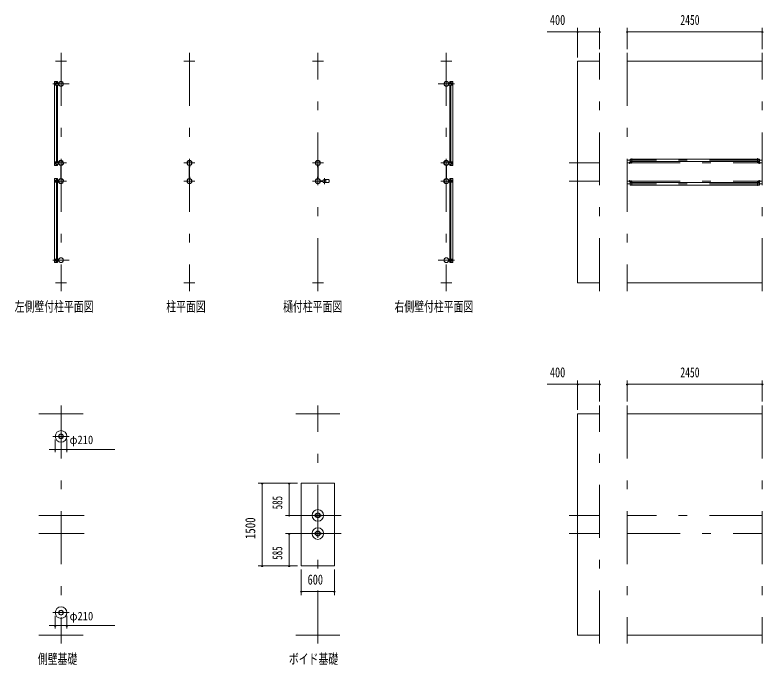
# Model space of a CAD drawing. Units: millimetres, scale not verified. Extents: x -34087 to 34090, y -14699 to 14701.
# Drawn here: x -34087 to -20517, y -11327 to 468 of the extents above; entities that cross this region are included whole.
import ezdxf
from ezdxf.enums import TextEntityAlignment as Align

# ---------------------------------------------------------------- set-up
doc = ezdxf.new("R2010")
doc.units = ezdxf.units.MM
doc.header["$LTSCALE"] = 80
doc.linetypes.add('USER3', pattern=[24, 12, -5, 2, -5])
for name, color, linetype, lineweight in [('0-2_1-07BOLD', 7, 'Continuous', 18), ('0-3_1-27CENTER', 3, 'USER3', 18), ('0-5_1-57DIM', 3, 'Continuous', 18)]:
    doc.layers.add(name, color=color, linetype=linetype, lineweight=lineweight)
doc.styles.add('ＭＳ ゴシック', font='')
doc.styles.get('ＭＳ ゴシック').set_extended_font_data('MS Gothic')

msp = doc.modelspace()

# ---------------------------------------------------------------- linework, layer by layer
at = {"layer": '0-2_1-07BOLD'}
for p, q in [((-33352.13, -371.65), (-33152.13, -371.65)), ((-31022.4, -371.65), (-30822.41, -371.65)), ((-28492.67, -371.65), (-28692.67, -371.65)), ((-26362.94, -371.65), (-26162.94, -371.65)), ((-23481.49, -371.65), (-23881.49, -371.65)), ((-20531.49, -371.65), (-22981.49, -371.65)), ((-33362.18, -767.66), (-33362.18, -797.66)), ((-33355.67, -774.15), (-33355.67, -777.85)), ((-33355.67, -791.16), (-33355.67, -787.46)), ((-33347.67, -777.85), (-33347.67, -774.15)), ((-33347.67, -787.46), (-33347.67, -791.16)), ((-33331.68, -762.65), (-33331.68, -737.66)), ((-33331.68, -2196.65), (-33331.68, -802.66)), ((-33314.07, -737.66), (-33314.07, -762.65)), ((-33314.07, -802.66), (-33314.07, -2196.65)), ((-26200.97, -737.66), (-26200.97, -762.65)), ((-26200.97, -737.66), (-26143.37, -737.66)), ((-26200.97, -802.66), (-26200.97, -2196.65)), ((-26183.37, -762.65), (-26183.37, -737.66)), ((-26183.37, -2196.65), (-26183.37, -802.66)), ((-26167.37, -777.85), (-26167.37, -774.15)), ((-26167.37, -787.46), (-26167.37, -791.16)), ((-26159.37, -774.15), (-26159.37, -777.85)), ((-26159.37, -791.16), (-26159.37, -787.46)), ((-26152.87, -767.66), (-26152.87, -797.66)), ((-22900.14, -2146.15), (-22928.99, -2146.15)), ((-22900.14, -2135.65), (-22900.14, -2201.45)), ((-20616.04, -2146.15), (-22896.94, -2146.15)), ((-33362.18, -2201.66), (-33362.18, -2231.65)), ((-33357.18, -2236.66), (-33296.67, -2236.66)), ((-33355.67, -2211.85), (-33355.67, -2208.15)), ((-33355.67, -2221.46), (-33355.67, -2225.15)), ((-33347.67, -2208.15), (-33347.67, -2211.85)), ((-33347.67, -2225.15), (-33347.67, -2221.46)), ((-33331.68, -2236.66), (-33331.68, -2261.65)), ((-33255.12, -2502.2), (-33255.12, -2261.1)), ((-33249.12, -2261.1), (-33249.12, -2502.2)), ((-30925.39, -2261.1), (-30925.39, -2502.2)), ((-30919.39, -2502.2), (-30919.39, -2261.1)), ((-28595.69, -2502.2), (-28595.69, -2261.1)), ((-28589.69, -2261.1), (-28589.69, -2502.2)), ((-26265.92, -2261.1), (-26265.92, -2502.2)), ((-26259.92, -2502.2), (-26259.92, -2261.1)), ((-26218.37, -2236.66), (-26157.87, -2236.66)), ((-26183.37, -2236.66), (-26183.37, -2261.65)), ((-26167.37, -2208.15), (-26167.37, -2211.85)), ((-26167.37, -2225.15), (-26167.37, -2221.46)), ((-26159.37, -2211.85), (-26159.37, -2208.15)), ((-26159.37, -2221.46), (-26159.37, -2225.15)), ((-26152.87, -2231.65), (-26152.87, -2201.66)), ((-22902.14, -2203.45), (-22931.74, -2203.45)), ((-22931.74, -2206.65), (-22902.14, -2206.65)), ((-22896.94, -2188.85), (-20616.04, -2188.85)), ((-20610.84, -2203.45), (-20581.24, -2203.45)), ((-20581.24, -2206.65), (-20610.84, -2206.65)), ((-20576.04, -2208.65), (-20576.04, -2228.65)), ((-33362.18, -2531.65), (-33362.18, -2561.65)), ((-33357.18, -2566.65), (-33296.68, -2566.65)), ((-33355.68, -2541.84), (-33355.68, -2538.15)), ((-33355.68, -2551.45), (-33355.68, -2555.15)), ((-33347.68, -2538.15), (-33347.68, -2541.84)), ((-33347.68, -2555.15), (-33347.68, -2551.45)), ((-33331.68, -2501.65), (-33331.68, -2526.65)), ((-33331.68, -3960.65), (-33331.68, -2566.65)), ((-33314.08, -2526.65), (-33314.08, -2501.65)), ((-33314.08, -2566.65), (-33314.08, -3960.65)), ((-28548.23, -2543.65), (-28502.02, -2543.65)), ((-28502.02, -2549.65), (-28548.23, -2549.65)), ((-28503.41, -2542.05), (-28546.76, -2542.05)), ((-28546.76, -2551.25), (-28503.41, -2551.25)), ((-28397.58, -2519.15), (-28465.16, -2519.15)), ((-28465.16, -2574.15), (-28397.58, -2574.15)), ((-26157.89, -2566.65), (-26218.39, -2566.65)), ((-26200.99, -2526.65), (-26200.99, -2501.65)), ((-26200.99, -2566.65), (-26200.99, -3960.65)), ((-26183.39, -2501.65), (-26183.39, -2526.65)), ((-26183.39, -3960.65), (-26183.39, -2566.65)), ((-26167.39, -2538.15), (-26167.39, -2541.84)), ((-26167.39, -2555.15), (-26167.39, -2551.45)), ((-26159.39, -2541.84), (-26159.39, -2538.15)), ((-26159.39, -2551.45), (-26159.39, -2555.15)), ((-26152.89, -2531.65), (-26152.89, -2561.65)), ((-22936.93, -2554.65), (-22936.93, -2534.65)), ((-22931.74, -2556.65), (-22902.14, -2556.65)), ((-22902.14, -2559.85), (-22931.74, -2559.85)), ((-22928.99, -2574.45), (-22900.14, -2574.45)), ((-22896.94, -2574.45), (-20616.04, -2574.45)), ((-20581.24, -2556.65), (-20610.84, -2556.65)), ((-20610.84, -2559.85), (-20581.24, -2559.85)), ((-20616.04, -2617.15), (-22896.94, -2617.15)), ((-33362.18, -3965.65), (-33362.18, -3995.65)), ((-33357.18, -4000.65), (-33296.68, -4000.65)), ((-33355.68, -3975.84), (-33355.68, -3972.15)), ((-33355.68, -3985.45), (-33355.68, -3989.15)), ((-33347.68, -3972.15), (-33347.68, -3975.84)), ((-33347.68, -3989.15), (-33347.68, -3985.45)), ((-33331.68, -4000.65), (-33331.68, -4025.65)), ((-26218.39, -4000.65), (-26157.89, -4000.65)), ((-26183.39, -4000.65), (-26183.39, -4025.65)), ((-26167.39, -3972.15), (-26167.39, -3975.84)), ((-26167.39, -3989.15), (-26167.39, -3985.45)), ((-26159.39, -3975.84), (-26159.39, -3972.15)), ((-26159.39, -3985.45), (-26159.39, -3989.15)), ((-26152.89, -3995.65), (-26152.89, -3965.65)), ((-33352.13, -4391.65), (-33152.13, -4391.65)), ((-30822.41, -4391.65), (-31022.4, -4391.65)), ((-28692.67, -4391.65), (-28492.67, -4391.65)), ((-26162.94, -4391.65), (-26362.94, -4391.65)), ((-22981.49, -4391.65), (-20531.49, -4391.65)), ((-33652.13, -6766.65), (-32852.13, -6766.65)), ((-28992.67, -6766.65), (-28192.67, -6766.65)), ((-20531.49, -6766.66), (-22981.49, -6766.66)), ((-28636.75, -8618.15), (-28657.67, -8618.15)), ((-28632.49, -8605.15), (-28552.85, -8605.15)), ((-28552.85, -8618.15), (-28632.49, -8618.15)), ((-28636.75, -8948.15), (-28657.67, -8948.15)), ((-28632.49, -8935.15), (-28552.85, -8935.15)), ((-28552.85, -8948.15), (-28632.49, -8948.15)), ((-32852.13, -10786.65), (-33652.13, -10786.65)), ((-28192.67, -10786.65), (-28992.67, -10786.65)), ((-22981.49, -10786.65), (-20531.49, -10786.65))]:
    msp.add_line(p, q, dxfattribs=at)
for points in [[(-23881.49, -371.65), (-23881.49, -4391.65), (-23481.49, -4391.65)], [(-33314.07, -737.66), (-33371.68, -737.66), (-33371.68, -2261.65), (-33314.07, -2261.65), (-33314.07, -2236.66)], [(-33357.18, -802.66), (-33296.67, -802.66), (-33296.67, -762.65), (-33357.18, -762.65)], [(-26157.87, -802.66), (-26218.37, -802.66), (-26218.37, -762.65), (-26157.87, -762.65)], [(-26143.37, -737.66), (-26143.37, -2261.65), (-26200.97, -2261.65), (-26200.97, -2236.66)], [(-22928.99, -2146.15), (-22928.99, -2188.85), (-22900.14, -2188.85)], [(-22896.94, -2201.45), (-22896.94, -2135.65), (-22900.14, -2135.65)], [(-20612.84, -2201.45), (-20612.84, -2135.65), (-20616.04, -2135.65), (-20616.04, -2201.45)], [(-20612.84, -2188.85), (-20583.99, -2188.85), (-20583.99, -2146.15), (-20612.84, -2146.15)], [(-33296.67, -2236.66), (-33296.67, -2196.65), (-33357.18, -2196.65)], [(-33256.72, -2262.57), (-33256.72, -2291.65), (-33255.12, -2291.65)], [(-33249.12, -2291.65), (-33247.52, -2291.65), (-33247.52, -2262.57)], [(-30925.39, -2291.65), (-30926.99, -2291.65), (-30926.99, -2262.57)], [(-30917.79, -2262.57), (-30917.79, -2291.65), (-30919.39, -2291.65)], [(-28597.29, -2262.57), (-28597.29, -2291.65), (-28595.69, -2291.65)], [(-28589.69, -2291.65), (-28588.08, -2291.65), (-28588.08, -2262.57)], [(-26265.92, -2291.65), (-26267.53, -2291.65), (-26267.53, -2262.57)], [(-26258.32, -2262.57), (-26258.32, -2291.65), (-26259.92, -2291.65)], [(-26157.87, -2196.65), (-26218.37, -2196.65), (-26218.37, -2236.66)], [(-22933.74, -2208.65), (-22933.74, -2228.65), (-22936.93, -2228.65), (-22936.93, -2208.65)], [(-20576.04, -2228.65), (-20579.24, -2228.65), (-20579.24, -2208.65)], [(-33314.08, -2501.65), (-33371.68, -2501.65), (-33371.68, -4025.65), (-33314.08, -4025.65), (-33314.08, -4000.65)], [(-33296.68, -2566.65), (-33296.68, -2526.65), (-33357.18, -2526.65)], [(-33255.12, -2471.65), (-33256.72, -2471.65), (-33256.72, -2500.73)], [(-33247.52, -2500.73), (-33247.52, -2471.65), (-33249.12, -2471.65)], [(-30926.99, -2500.73), (-30926.99, -2471.65), (-30925.39, -2471.65)], [(-30919.39, -2471.65), (-30917.79, -2471.65), (-30917.79, -2500.73)], [(-28595.69, -2471.65), (-28597.29, -2471.65), (-28597.29, -2500.73)], [(-28588.08, -2500.73), (-28588.08, -2471.65), (-28589.69, -2471.65)], [(-26267.53, -2500.73), (-26267.53, -2471.65), (-26265.92, -2471.65)], [(-26259.92, -2471.65), (-26258.32, -2471.65), (-26258.32, -2500.73)], [(-26218.39, -2566.65), (-26218.39, -2526.65), (-26157.89, -2526.65)], [(-26200.99, -2501.65), (-26143.39, -2501.65), (-26143.39, -4025.65), (-26200.99, -4025.65), (-26200.99, -4000.65)], [(-22936.93, -2534.65), (-22933.74, -2534.65), (-22933.74, -2554.65)], [(-22900.14, -2617.15), (-22928.99, -2617.15), (-22928.99, -2574.45)], [(-22900.14, -2561.85), (-22900.14, -2627.65), (-22896.94, -2627.65), (-22896.94, -2561.85)], [(-20616.04, -2561.85), (-20616.04, -2627.65), (-20612.84, -2627.65), (-20612.84, -2561.85)], [(-20612.84, -2574.45), (-20583.99, -2574.45), (-20583.99, -2617.15), (-20612.84, -2617.15)], [(-20579.24, -2554.65), (-20579.24, -2534.65), (-20576.04, -2534.65), (-20576.04, -2554.65)], [(-33296.68, -4000.65), (-33296.68, -3960.65), (-33357.18, -3960.65)], [(-26157.89, -3960.65), (-26218.39, -3960.65), (-26218.39, -4000.65)], [(-23481.49, -6766.66), (-23881.49, -6766.66), (-23881.49, -10786.65), (-23481.49, -10786.65)], [(-28657.67, -8618.15), (-28657.67, -8605.15), (-28636.75, -8605.15)], [(-28548.6, -8605.15), (-28527.67, -8605.15), (-28527.67, -8618.15), (-28548.6, -8618.15)], [(-28657.67, -8948.15), (-28657.67, -8935.15), (-28636.75, -8935.15)], [(-28548.6, -8935.15), (-28527.67, -8935.15), (-28527.67, -8948.15), (-28548.6, -8948.15)]]:
    msp.add_lwpolyline(points, dxfattribs=at)
for points in [[(-33354.56, -787.65), (-33348.79, -787.65), (-33345.9, -782.66), (-33348.79, -777.65), (-33354.56, -777.65), (-33357.45, -782.66)], [(-26160.49, -787.65), (-26166.26, -787.65), (-26169.15, -782.66), (-26166.26, -777.65), (-26160.49, -777.65), (-26157.6, -782.66)], [(-33348.79, -2221.65), (-33345.9, -2216.65), (-33348.79, -2211.65), (-33354.56, -2211.65), (-33357.45, -2216.65), (-33354.56, -2221.65)], [(-26166.26, -2221.65), (-26160.49, -2221.65), (-26157.6, -2216.65), (-26160.49, -2211.65), (-26166.26, -2211.65), (-26169.15, -2216.65)], [(-33348.79, -2541.65), (-33345.91, -2546.65), (-33348.79, -2551.65), (-33354.57, -2551.65), (-33357.45, -2546.65), (-33354.56, -2541.65)], [(-26166.27, -2541.65), (-26169.17, -2546.65), (-26166.27, -2551.65), (-26160.51, -2551.65), (-26157.62, -2546.65), (-26160.51, -2541.65)], [(-33348.79, -3985.65), (-33345.91, -3980.65), (-33348.79, -3975.65), (-33354.57, -3975.65), (-33357.45, -3980.65), (-33354.56, -3985.65)], [(-26166.27, -3985.65), (-26160.51, -3985.65), (-26157.62, -3980.65), (-26160.51, -3975.65), (-26166.27, -3975.65), (-26169.17, -3980.65)], [(-28892.67, -9526.65), (-28892.67, -8026.65), (-28292.67, -8026.65), (-28292.67, -9526.65)]]:
    msp.add_lwpolyline(points, close=True, dxfattribs=at)
for centre, radius in [((-33351.67, -782.66), 6.25), ((-33351.67, -782.66), 4.9), ((-33252.12, -782.65), 44.55), ((-33252.12, -782.65), 40.35), ((-26262.92, -782.65), 44.55), ((-26262.92, -782.65), 40.35), ((-26163.37, -782.66), 6.25), ((-26163.37, -782.66), 4.9), ((-33252.12, -2168.25), 2.25), ((-30922.4, -2168.25), 2.25), ((-28592.68, -2168.25), 2.25), ((-26262.93, -2168.25), 2.25), ((-33351.67, -2216.65), 6.25), ((-33351.67, -2216.65), 4.9), ((-33252.12, -2216.65), 44.55), ((-33252.12, -2216.65), 40.35), ((-30922.4, -2216.65), 44.55), ((-30922.4, -2216.65), 40.35), ((-28592.68, -2216.65), 44.55), ((-28592.68, -2216.65), 40.35), ((-26262.93, -2216.65), 44.55), ((-26262.93, -2216.65), 40.35), ((-26163.37, -2216.65), 6.25), ((-26163.37, -2216.65), 4.9), ((-33351.68, -2546.65), 6.25), ((-33351.68, -2546.65), 4.9), ((-33252.12, -2546.65), 44.55), ((-33252.12, -2546.65), 40.35), ((-30922.4, -2546.65), 44.55), ((-30922.4, -2546.65), 40.35), ((-28592.68, -2546.65), 46.15), ((-28592.68, -2546.65), 44.55), ((-28592.68, -2546.65), 40.35), ((-28474.68, -2546.65), 27.5), ((-28443.33, -2546.65), 2.25), ((-26262.93, -2546.65), 44.55), ((-26262.93, -2546.65), 40.35), ((-26163.39, -2546.65), 6.25), ((-26163.39, -2546.65), 4.9), ((-33252.12, -2595.05), 2.25), ((-30922.4, -2595.05), 2.25), ((-28592.68, -2595.05), 2.25), ((-26262.93, -2595.05), 2.25), ((-33351.68, -3980.65), 6.25), ((-33351.68, -3980.65), 4.9), ((-33252.13, -3980.65), 44.55), ((-33252.13, -3980.65), 40.35), ((-26262.94, -3980.65), 44.55), ((-26262.94, -3980.65), 40.35), ((-26163.39, -3980.65), 6.25), ((-26163.39, -3980.65), 4.9), ((-33252.13, -7177.65), 105), ((-33252.13, -7177.65), 44.55), ((-33252.13, -7177.65), 40.35), ((-28592.67, -8611.65), 105), ((-28592.67, -8611.65), 44.55), ((-28592.67, -8611.65), 40.35), ((-28592.67, -8941.65), 105), ((-28592.67, -8941.65), 44.55), ((-28592.67, -8941.65), 40.35), ((-33252.13, -10375.65), 105), ((-33252.13, -10375.65), 44.55), ((-33252.13, -10375.65), 40.35)]:
    msp.add_circle(centre, radius, dxfattribs=at)
for centre, radius, start, end in [((-33357.18, -767.66), 5, 90, 180), ((-33357.18, -797.66), 5, 180, 270), ((-33351.67, -774.15), 4, 0, 180), ((-33351.67, -791.16), 4, 180, 0), ((-26163.37, -774.15), 4, 0, 180), ((-26163.37, -791.16), 4, 180, 0), ((-26157.87, -767.66), 5, 0, 90), ((-26157.87, -797.66), 5, 270, 0), ((-33252.12, -2216.65), 46.15, 93.78961, 264.28209), ((-33252.12, -2168.25), 3.85, 322.09525, 270.00276), ((-33252.12, -2216.65), 46.15, 275.72758, 90.00154), ((-30922.4, -2216.65), 46.15, 93.78961, 264.28209), ((-30922.4, -2168.25), 3.85, 322.09525, 270.00276), ((-30922.4, -2216.65), 46.15, 275.72758, 90.00154), ((-28592.68, -2216.65), 46.15, 89.99846, 264.27242), ((-28592.68, -2168.25), 3.85, 269.99724, 217.90475), ((-28592.68, -2216.65), 46.15, 275.71791, 86.21039), ((-26262.93, -2216.65), 46.15, 93.78961, 264.28209), ((-26262.93, -2168.25), 3.85, 322.09525, 270.00276), ((-26262.93, -2216.65), 46.15, 275.72758, 90.00154), ((-33357.18, -2201.66), 5, 90, 180), ((-33357.18, -2231.65), 5, 180, 270), ((-33351.67, -2208.15), 4, 0, 180), ((-33351.67, -2225.15), 4, 180, 0), ((-26163.37, -2208.15), 4, 0, 180), ((-26163.37, -2225.15), 4, 180, 0), ((-26157.87, -2201.66), 5, 0, 90), ((-26157.87, -2231.65), 5, 270, 0), ((-22931.74, -2208.65), 5.2, 90, 180), ((-22931.74, -2208.65), 2, 90, 180), ((-22902.14, -2201.45), 2, 270, 0), ((-22902.14, -2201.45), 5.2, 270, 0), ((-20610.84, -2201.45), 5.2, 180, 270), ((-20610.84, -2201.45), 2, 180, 270), ((-20581.24, -2208.65), 5.2, 0, 90), ((-20581.24, -2208.65), 2, 0, 90), ((-33357.18, -2531.65), 5, 90, 180), ((-33357.18, -2561.65), 5, 180, 270), ((-33351.68, -2538.15), 4, 0, 180), ((-33351.68, -2555.15), 4, 180, 0), ((-33252.12, -2546.65), 46.15, 95.71837, 266.21085), ((-33252.12, -2546.65), 46.15, 269.99892, 84.27287), ((-30922.4, -2546.65), 46.15, 95.71837, 266.21085), ((-30922.4, -2546.65), 46.15, 269.99892, 84.27287), ((-28474.68, -2546.65), 29.1, 0, 170.90512), ((-28474.68, -2546.65), 29.1, 189.09599, 354.06984), ((-28492.08, -2546.65), 44.9, 19.58864, 37.76454), ((-28492.08, -2546.65), 44.9, 322.23546, 340.41136), ((-28443.33, -2546.65), 3.85, 180, 128.65778), ((-28433.07, -2546.65), 44.9, 322.23546, 37.76454), ((-26262.93, -2546.65), 46.15, 95.71837, 266.21085), ((-26262.93, -2546.65), 46.15, 269.99892, 84.27287), ((-26163.39, -2538.15), 4, 0, 180), ((-26163.39, -2555.15), 4, 180, 0), ((-26157.89, -2531.65), 5, 0, 90), ((-26157.89, -2561.65), 5, 270, 0), ((-22931.74, -2554.65), 5.2, 180, 270), ((-22931.74, -2554.65), 2, 180, 270), ((-22902.14, -2561.85), 5.2, 0, 90), ((-22902.14, -2561.85), 2, 0, 90), ((-20610.84, -2561.85), 5.2, 90, 180), ((-20610.84, -2561.85), 2, 90, 180), ((-20581.24, -2554.65), 2, 270, 0), ((-20581.24, -2554.65), 5.2, 270, 0), ((-33252.12, -2595.05), 3.85, 90, 37.90752), ((-30922.4, -2595.05), 3.85, 90, 37.90752), ((-28592.68, -2595.05), 3.85, 142.09248, 90), ((-26262.93, -2595.05), 3.85, 90, 37.90752), ((-33357.18, -3965.65), 5, 90, 180), ((-33357.18, -3995.65), 5, 180, 270), ((-33351.68, -3972.15), 4, 0, 180), ((-33351.68, -3989.15), 4, 180, 0), ((-26163.39, -3972.15), 4, 0, 180), ((-26163.39, -3989.15), 4, 180, 0), ((-26157.89, -3965.65), 5, 0, 90), ((-26157.89, -3995.65), 5, 270, 0)]:
    msp.add_arc(centre, radius, start, end, dxfattribs=at)
at = {"layer": '0-3_1-27CENTER'}
for p, q in [((-33252.12, -221.65), (-33252.12, -4541.65)), ((-30922.4, -221.65), (-30922.4, -4541.65)), ((-28592.67, -4541.65), (-28592.67, -221.65)), ((-26262.94, -221.65), (-26262.94, -4541.65)), ((-23481.49, -4541.65), (-23481.49, -221.65)), ((-22981.49, -221.65), (-22981.49, -4541.65)), ((-20531.49, -4541.65), (-20531.49, -221.65)), ((-33102.12, -782.65), (-33402.12, -782.65)), ((-33351.67, -765.16), (-33351.67, -800.15)), ((-26412.93, -782.65), (-26112.92, -782.65)), ((-26163.37, -765.16), (-26163.37, -800.15)), ((-20531.49, -2167.5), (-22981.49, -2167.5)), ((-33352.13, -2216.65), (-33152.13, -2216.65)), ((-33351.67, -2234.15), (-33351.67, -2199.15)), ((-30822.41, -2216.65), (-31022.4, -2216.65)), ((-28692.67, -2216.65), (-28492.67, -2216.65)), ((-26162.93, -2216.65), (-26362.94, -2216.65)), ((-26163.37, -2234.15), (-26163.37, -2199.15)), ((-23481.49, -2216.65), (-24031.48, -2216.65)), ((-22981.49, -2216.65), (-20531.49, -2216.65)), ((-22911.94, -2225.65), (-22911.94, -2183.85)), ((-20601.04, -2225.65), (-20601.04, -2183.85)), ((-33152.13, -2546.65), (-33352.13, -2546.65)), ((-33351.68, -2564.15), (-33351.68, -2529.15)), ((-31022.4, -2546.65), (-30822.41, -2546.65)), ((-28492.67, -2546.65), (-28692.67, -2546.65)), ((-28525.15, -2557.41), (-28525.15, -2535.89)), ((-28474.68, -2491.65), (-28474.68, -2601.65)), ((-26362.94, -2546.65), (-26162.94, -2546.65)), ((-26163.39, -2564.15), (-26163.39, -2529.15)), ((-24031.48, -2546.65), (-23481.49, -2546.65)), ((-22981.49, -2546.65), (-20531.49, -2546.65)), ((-22911.94, -2579.45), (-22911.94, -2537.65)), ((-20601.04, -2537.65), (-20601.04, -2579.45)), ((-20531.49, -2595.8), (-22981.49, -2595.8)), ((-33402.13, -3980.65), (-33102.13, -3980.65)), ((-33351.68, -3998.15), (-33351.68, -3963.15)), ((-26112.94, -3980.65), (-26412.95, -3980.65)), ((-26163.39, -3998.15), (-26163.39, -3963.15)), ((-33252.13, -6616.65), (-33252.13, -10936.65)), ((-28592.67, -10936.65), (-28592.67, -6616.65)), ((-23481.49, -10936.66), (-23481.49, -6616.65)), ((-22981.49, -6616.65), (-22981.49, -10936.66)), ((-20531.49, -6616.65), (-20531.49, -10936.66)), ((-33402.13, -7177.65), (-33102.13, -7177.65)), ((-32832.13, -8611.65), (-33652.13, -8611.65)), ((-28172.67, -8611.65), (-28992.67, -8611.65)), ((-24031.48, -8611.65), (-23481.49, -8611.65)), ((-20531.49, -8611.65), (-22981.49, -8611.65)), ((-33652.13, -8941.65), (-32832.13, -8941.65)), ((-28992.67, -8941.65), (-28172.67, -8941.65)), ((-23481.49, -8941.65), (-24031.48, -8941.65)), ((-22981.49, -8941.65), (-20531.49, -8941.65)), ((-33402.13, -10375.65), (-33102.13, -10375.65))]:
    msp.add_line(p, q, dxfattribs=at)
at = {"layer": '0-5_1-57DIM'}
for p, q in [((-23881.49, 163.34), (-24430.99, 163.34)), ((-23867.49, 163.35), (-23895.49, 163.35)), ((-23881.49, 233.34), (-23881.49, -301.65)), ((-23881.49, 163.34), (-23481.49, 163.34)), ((-23467.49, 163.35), (-23495.49, 163.35)), ((-23481.49, -151.65), (-23481.49, 233.34)), ((-22967.49, 163.35), (-22995.49, 163.35)), ((-22981.49, 233.34), (-22981.49, -151.65)), ((-22981.49, 163.34), (-20531.49, 163.34)), ((-20517.49, 163.35), (-20545.49, 163.35)), ((-20531.49, -151.65), (-20531.49, 233.34)), ((-23881.49, -6231.66), (-24430.99, -6231.66)), ((-23867.49, -6231.66), (-23895.49, -6231.66)), ((-23881.49, -6161.66), (-23881.49, -6696.66)), ((-23881.49, -6231.66), (-23481.49, -6231.66)), ((-23467.49, -6231.66), (-23495.49, -6231.66)), ((-23481.49, -6546.65), (-23481.49, -6161.66)), ((-22967.49, -6231.66), (-22995.49, -6231.66)), ((-22981.49, -6161.66), (-22981.49, -6546.65)), ((-22981.49, -6231.66), (-20531.49, -6231.66)), ((-20517.49, -6231.66), (-20545.49, -6231.66)), ((-20531.49, -6161.66), (-20531.49, -6546.65)), ((-33357.13, -7464.65), (-33357.13, -7235.07)), ((-33147.13, -7235.07), (-33147.13, -7464.65)), ((-32274.63, -7414.65), (-33465.78, -7414.65)), ((-33343.13, -7414.64), (-33371.13, -7414.64)), ((-33133.13, -7414.64), (-33161.13, -7414.64)), ((-28962.67, -8026.65), (-29672.67, -8026.65)), ((-29588.67, -8026.65), (-29616.67, -8026.65)), ((-29602.67, -8026.65), (-29602.67, -9526.65)), ((-29098.67, -8026.65), (-29126.67, -8026.65)), ((-29112.67, -8026.65), (-29112.67, -8611.65)), ((-28962.67, -8611.65), (-29182.67, -8611.65)), ((-29098.67, -8611.65), (-29126.67, -8611.65)), ((-29182.67, -8941.65), (-28962.67, -8941.65)), ((-29098.67, -8941.65), (-29126.67, -8941.65)), ((-29112.67, -8941.65), (-29112.67, -9526.65)), ((-29672.67, -9526.65), (-28962.67, -9526.65)), ((-29588.67, -9526.65), (-29616.67, -9526.65)), ((-29098.67, -9526.65), (-29126.67, -9526.65)), ((-28892.67, -9596.65), (-28892.67, -10061.47)), ((-28292.67, -10061.47), (-28292.67, -9596.65)), ((-28878.67, -9991.47), (-28906.67, -9991.47)), ((-28892.67, -9991.47), (-28292.67, -9991.47)), ((-28278.67, -9991.47), (-28306.67, -9991.47)), ((-33357.13, -10662.64), (-33357.13, -10433.06)), ((-33147.13, -10433.06), (-33147.13, -10662.64)), ((-33465.78, -10612.64), (-32274.63, -10612.64)), ((-33343.13, -10612.64), (-33371.13, -10612.64)), ((-33133.13, -10612.64), (-33161.13, -10612.64))]:
    msp.add_line(p, q, dxfattribs=at)
for centre in [(-23881.49, 163.35), (-23481.49, 163.35), (-22981.49, 163.35), (-20531.49, 163.35), (-23881.49, -6231.66), (-23481.49, -6231.66), (-22981.49, -6231.66), (-20531.49, -6231.66), (-33357.13, -7414.64), (-33147.13, -7414.64), (-29602.67, -8026.65), (-29112.67, -8026.65), (-29112.67, -8611.65), (-29112.67, -8941.65), (-29602.67, -9526.65), (-29112.67, -9526.65), (-28892.67, -9991.47), (-28292.67, -9991.47), (-33357.13, -10612.64), (-33147.13, -10612.64)]:
    msp.add_arc(centre, 14, 180, 0, dxfattribs=at)

# ---------------------------------------------------------------- texts
at = {"layer": '0-5_1-57DIM', "color": 7, "style": 'ＭＳ ゴシック'}
for s, height, width, p in [('400', 182.3, 0.75, (-24383.91, 233.35)), ('2450', 182.3, 0.7, (-22016.9, 233.35)), ('左側壁付柱平面図', 182.3, 0.7, (-34092.13, -4966.78)), ('柱平面図', 182.3, 0.7, (-31342.41, -4966.78)), ('樋付柱平面図', 182.3, 0.7, (-29222.67, -4966.78)), ('右側壁付柱平面図', 182.3, 0.7, (-27202.94, -4966.78)), ('400', 182.3, 0.75, (-24383.91, -6161.66)), ('2450', 182.3, 0.7, (-22016.9, -6161.66)), ('φ210', 155, 0.9, (-33097.13, -7364.64)), ('600', 182.3, 0.75, (-28778.67, -9921.47)), ('φ210', 155, 0.9, (-33097.13, -10562.64)), ('側壁基礎', 182.3, 0.7, (-33672.12, -11361.78)), ('ボイド基礎', 182.3, 0.7, (-29117.67, -11361.78))]:
    msp.add_text(s, height=height, dxfattribs=dict(at, width=width)).set_placement(p, align=Align.BOTTOM_LEFT)
for s, width, p in [('585', 0.65, (-29182.67, -8501.01)), ('1500', 0.8, (-29672.67, -9044.03)), ('585', 0.65, (-29182.67, -9416.01))]:
    msp.add_text(s, height=182.3, rotation=90, dxfattribs=dict(at, width=width)).set_placement(p, align=Align.BOTTOM_LEFT)

doc.saveas('drawing.dxf')
